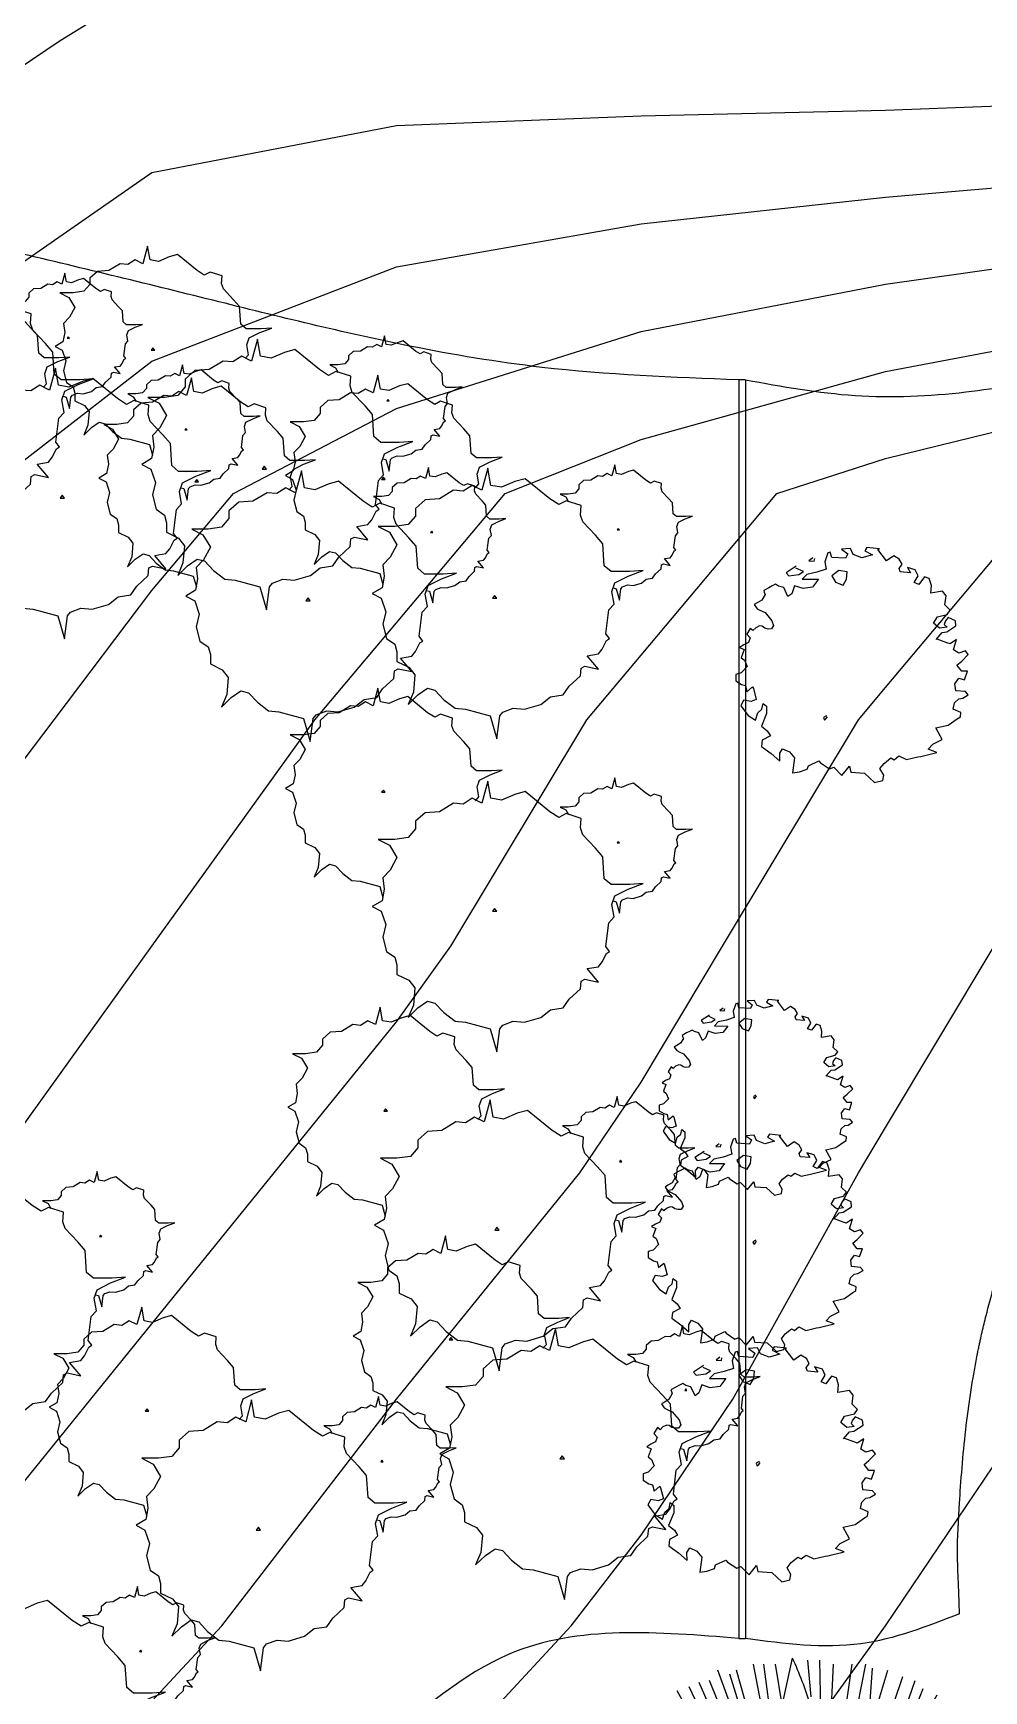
# Model space of a CAD drawing. Header units: millimetres. Extents: x 2699056 to 8562313, y 3604254 to 5198898.
# Drawn here: x 6880043 to 6901004, y 5012593 to 5049121 of the extents above; entities that cross this region are included whole.
import ezdxf

# ---------------------------------------------------------------- set-up
doc = ezdxf.new("R2010")
doc.units = ezdxf.units.MM
doc.header["$LTSCALE"] = 10
doc.header["$MEASUREMENT"] = 0
doc.layers.add('contour', color=254, linetype='Continuous')
doc.layers.add('zelen', color=69, linetype='Continuous')

# ---------------------------------------------------------------- blocks, each defined once
blk = doc.blocks.new('contour')
at = {"color": 9, "true_color": 0xc7c8ca}
for points in [[(296848, 121488), (302240, 121488), (304936, 123706), (307632, 126202), (310329, 128697), (313025, 131192), (315182, 133688), (318417, 137431), (319615, 138678), (323809, 142172), (325607, 143669), (329201, 146391), (332572, 148660), (334594, 149908), (339986, 149908), (345378, 149373), (350770, 149059), (356163, 148982), (361555, 148799), (366947, 148660), (372339, 148541), (377732, 148422), (383124, 148295), (388516, 148173)], [(296848, 115943), (302240, 115943), (305610, 118715), (307632, 120379), (311677, 123706), (313025, 124954), (316620, 128697), (318417, 130836), (320813, 133688), (323809, 136807), (325427, 138678), (329201, 141854), (331598, 143669), (334594, 145749), (339986, 146788), (345378, 146996), (350770, 147124), (356163, 147329), (361555, 147377), (366947, 147412), (372339, 147353), (377732, 147234), (383124, 147078), (388516, 146956)], [(296848, 110397), (302240, 110397), (306862, 113725), (307632, 114348), (313025, 118715), (317818, 123706), (318417, 124330), (322611, 128697), (323809, 130123), (326805, 133688), (329201, 136540), (330819, 138678), (334594, 141590), (339986, 143669), (345378, 144620), (350770, 145205), (356163, 145665), (361555, 145951), (366947, 146165), (372339, 146165), (377732, 146046), (383124, 145860), (388516, 145739)], [(308403, 108734), (313025, 112477), (314373, 113725), (318417, 117468), (319765, 118715), (323809, 122993), (324483, 123706), (328602, 128697), (329201, 129410), (332437, 133688), (334594, 136540), (336391, 138678), (339986, 140550), (345378, 142243), (350770, 143285), (353467, 143669), (356163, 144002), (361555, 144525), (366947, 144917), (372339, 144976), (377732, 144857), (383124, 144643), (388516, 144521)], [(318417, 110873), (321498, 113725), (323809, 115863), (326505, 118715), (329201, 121567), (330999, 123706), (334594, 128697), (338189, 133688), (339986, 135827), (342382, 138678), (345378, 139867), (350770, 141366), (356163, 142381), (361555, 143115), (366947, 143669), (372339, 143788), (377732, 143669), (383124, 143432), (388516, 143304)], [(323809, 108734), (329201, 113725), (333246, 118715), (334594, 120379), (337290, 123706), (339986, 127033), (341184, 128697), (344180, 133688), (345378, 135114), (348374, 138678), (350770, 139446), (356163, 140771), (361555, 141728), (366947, 142452), (372339, 142600), (377732, 142452), (383124, 142243), (388516, 142087)], [(334594, 112061), (336134, 113725), (339986, 118715), (344030, 123706), (345378, 125702), (347176, 128697), (350171, 133688), (350770, 134401), (354365, 138678), (356163, 139161), (361555, 140342), (366947, 141235), (372339, 141411), (377732, 141235), (383124, 141055), (388516, 140869)], [(335942, 73798), (335942, 78789), (335672, 83780), (335672, 88771), (335672, 93762), (335492, 98752), (335492, 103743), (339216, 108734), (339986, 109566), (343838, 113725), (345378, 115721), (347400, 118715), (350171, 123706), (350770, 124704), (353167, 128697), (355623, 133688), (356163, 134311), (360357, 138678), (361555, 138956), (366947, 140017), (372339, 140223), (377732, 140017), (383124, 139867), (388516, 139652)], [(350770, 73798), (349422, 78789), (347535, 83780), (346457, 88771), (345378, 93762), (344479, 98752), (343838, 103743), (345378, 106238), (347176, 108734), (350770, 113725), (354141, 118715), (356163, 122458), (356837, 123706), (359158, 128697), (361555, 133688), (366348, 138678), (366947, 138800)]]:
    blk.add_lwpolyline(points, dxfattribs=at)
blk = doc.blocks.new('K12-2')
at = {"linetype": 'Continuous'}
for p, q in [((37.2, 242.9), (32.8, 236)), ((63.4, 239.9), (37.2, 242.9)), ((-75.8, 221.1), (-83.8, 215.1)), ((-83.8, 215.1), (-72.9, 214.1)), ((-72.9, 214.1), (-71.7, 220.1)), ((-44.2, 231.8), (-50.5, 213.2)), ((-50.5, 213.2), (-47.9, 197.6)), ((-39.4, 233.2), (-44.2, 231.8)), ((-36.4, 222.2), (-39.4, 233.2)), ((-7.3, 220.3), (-36.4, 222.2)), ((2.7, 240.4), (-16, 239.4)), ((-16, 239.4), (-2.9, 229.8)), ((-2.9, 229.8), (-7.3, 220.3)), ((8.5, 228.4), (2.7, 240.4)), ((26.9, 221), (8.5, 228.4)), ((49, 227.3), (26.9, 221)), ((32.8, 236), (49, 227.3)), ((60, 238.5), (63.4, 239.9)), ((78.2, 215.1), (60, 238.5)), ((93.3, 225.4), (78.2, 215.1)), ((104.7, 218.1), (93.3, 225.4)), ((104.4, 199), (110.7, 207.7)), ((110.7, 207.7), (104.7, 218.1)), ((-110.2, 203.6), (-131.2, 190.2)), ((-131.2, 190.2), (-125.8, 183.5)), ((-125.8, 183.5), (-105.1, 186.5)), ((-111, 199.8), (-111, 199.8)), ((-95.4, 192.9), (-111, 199.8)), ((-105.1, 186.5), (-95.4, 192.9)), ((-88.1, 186.5), (-97.6, 176.8)), ((-97.6, 176.8), (-63.8, 176.4)), ((-67.3, 191.3), (-88.1, 186.5)), ((-63.8, 176.4), (-76.3, 160)), ((-47.9, 197.6), (-67.3, 191.3)), ((-21.4, 194.8), (-36.4, 183.8)), ((-36.4, 183.8), (-28.2, 170.2)), ((-3.9, 191.8), (-21.4, 194.8)), ((-12.6, 163.9), (-5.4, 176.8)), ((-5.4, 176.8), (-3.9, 191.8)), ((106.8, 191.8), (104.4, 199)), ((128.2, 190), (106.8, 191.8)), ((138, 196), (121.7, 200.8)), ((121.7, 200.8), (128.2, 190)), ((135.7, 169.7), (144, 183.5)), ((144, 183.5), (138, 196)), ((157.2, 181.4), (145.4, 165.6)), ((167.4, 177.8), (157.2, 181.4)), ((171.9, 163.7), (167.4, 177.8)), ((-175.4, 145), (-182.4, 133.1)), ((-167.8, 158.9), (-178.2, 152.9)), ((-178.2, 152.9), (-177.3, 149.7)), ((-177.3, 149.7), (-175.4, 145)), ((-160.5, 162.6), (-167.8, 158.9)), ((-153.5, 166), (-160.5, 162.6)), ((-147.4, 162.3), (-153.5, 166)), ((-136.5, 159.1), (-147.4, 162.3)), ((-127.8, 140.5), (-136.5, 159.1)), ((-119.9, 146.4), (-127.8, 140.5)), ((-113.7, 163.2), (-119.9, 146.4)), ((-96.1, 157.5), (-113.7, 163.2)), ((-76.3, 160), (-96.1, 157.5)), ((-28.2, 170.2), (-12.6, 163.9)), ((145.4, 165.6), (135.7, 169.7)), ((170.3, 147.4), (171.9, 163.7)), ((194.8, 151.5), (170.3, 147.4)), ((202.5, 141.9), (194.8, 151.5)), ((200.1, 122.9), (202.5, 141.9)), ((-191.6, 127.6), (-198.2, 123.6)), ((-198.2, 123.6), (-192.1, 115.1)), ((-192.1, 115.1), (-186.3, 111.9)), ((-182.4, 133.1), (-191.6, 127.6)), ((-186.3, 111.9), (-175.4, 106.9)), ((-175.4, 106.9), (-161.2, 90.2)), ((211.3, 112.1), (200.1, 122.9)), ((204.7, 103.2), (211.3, 112.1)), ((-206.4, 74.1), (-213.7, 61.9)), ((-200.8, 69.6), (-206.4, 74.1)), ((-195, 75.5), (-200.8, 69.6)), ((-186.7, 79.2), (-195, 75.5)), ((-181.6, 78.5), (-186.7, 79.2)), ((-176.1, 74.4), (-181.6, 78.5)), ((-169, 72.7), (-176.1, 74.4)), ((-162.2, 73), (-169, 72.7)), ((-157.4, 80.3), (-162.2, 73)), ((-161.2, 90.2), (-157.4, 80.3)), ((176.5, 84.7), (184.3, 97.8)), ((188.7, 74.2), (176.5, 84.7)), ((184.3, 97.8), (204.7, 103.2)), ((204.5, 76.7), (188.7, 74.2)), ((200.9, 89.6), (198.2, 82.4)), ((198.2, 82.4), (204.5, 76.7)), ((206.5, 96.9), (200.9, 89.6)), ((203.8, 66.6), (222.9, 79)), ((222, 90), (206.5, 96.9)), ((222.9, 79), (222, 90)), ((-220, 39.8), (-228.5, 34.3)), ((-210.1, 44.4), (-220, 39.8)), ((-213.7, 61.9), (-206.6, 54.3)), ((-206.6, 54.3), (-210.1, 44.4)), ((181.9, 50.9), (194.6, 65.4)), ((183.9, 51.6), (181.9, 50.9)), ((204, 44.2), (183.9, 51.6)), ((194.6, 65.4), (203.8, 66.6)), ((210.8, 41.9), (204, 44.2)), ((224.6, 50.9), (210.8, 41.9)), ((218.3, 29.3), (224.6, 50.9)), ((-228.5, 34.3), (-219.3, 29.9)), ((-219.3, 29.9), (-225.6, 12.9)), ((-225.6, 12.9), (-218.6, 7.6)), ((-218.6, 7.6), (-213, -5.8)), ((6.3, 3.5), (0, 0)), ((0, 0), (2, -5.3)), ((5.1, -2.8), (8, 1.4)), ((229, 22.6), (218.3, 29.3)), ((225.2, -3), (235.1, 5.3)), ((242.8, 27), (229, 22.6)), ((235.1, 5.3), (248.9, 19.4)), ((248.9, 19.4), (242.8, 27)), ((-236.1, -22.1), (-236.3, -35.7)), ((-225.4, -18.7), (-236.1, -22.1)), ((-213, -5.8), (-225.4, -18.7)), ((2, -5.3), (5.1, -2.8)), ((220.7, -41.4), (229, -30.1)), ((235.1, -15.6), (225.2, -3)), ((229, -30.1), (240.7, -33.2)), ((247, -15.6), (235.1, -15.6)), ((240.7, -33.2), (247, -15.6)), ((-236.3, -35.7), (-224.6, -42.8)), ((-224.6, -42.8), (-216.4, -45.4)), ((-216.4, -45.4), (-213.2, -58.2)), ((-213.2, -58.2), (-201.3, -48.3)), ((-201.3, -48.3), (-199.7, -51.6)), ((-199.7, -51.6), (-193.8, -74.2)), ((222.5, -56), (220.7, -41.4)), ((242.9, -58), (222.5, -56)), ((237.1, -71.8), (248.7, -64.5)), ((248.7, -64.5), (242.9, -58)), ((-220.3, -75.8), (-226.3, -87.3)), ((-226.3, -87.3), (-211, -107.5)), ((-204.7, -78.3), (-220.3, -75.8)), ((-193.8, -74.2), (-204.7, -78.3)), ((-195.5, -117.2), (-190.7, -102)), ((-190.7, -102), (-182.1, -94.6)), ((-172.2, -103.4), (-183.1, -130.3)), ((-182.1, -94.6), (-179.7, -82.4)), ((-179.7, -82.4), (-172.2, -88.4)), ((-172.2, -88.4), (-172.2, -103.4)), ((217.3, -94.4), (220, -81.1)), ((233.4, -101.5), (217.3, -94.4)), ((220, -81.1), (228.8, -72.8)), ((228.8, -72.8), (237.1, -71.8)), ((232.4, -110.3), (233.4, -101.5)), ((-211, -107.5), (-195.5, -117.2)), ((-183.1, -130.3), (-170.9, -139.7)), ((181.4, -133.6), (206.7, -128)), ((194.5, -158), (181.4, -133.6)), ((206.7, -128), (225.9, -114.4)), ((225.9, -114.4), (232.4, -110.3)), ((-181.2, -159.5), (-182.9, -172.4)), ((-182.9, -172.4), (-162.4, -187.2)), ((-164.2, -150.3), (-181.2, -159.5)), ((-170.9, -139.7), (-164.2, -150.3)), ((165.1, -178.2), (175.1, -167.4)), ((175.1, -167.4), (194.5, -158)), ((-162.4, -187.2), (-144.5, -203.3)), ((-144.7, -186.7), (-138.7, -177)), ((-144.5, -203.3), (-144.7, -186.7)), ((-138.7, -177), (-124.3, -183.3)), ((-124.3, -183.3), (-113.9, -196.4)), ((-113.9, -196.4), (-118.2, -227.7)), ((-85, -212.5), (-63.4, -202.2)), ((-63.4, -202.2), (-60, -206.3)), ((-60, -206.3), (-40.6, -219.2)), ((64.3, -218.5), (72.9, -207.5)), ((72.9, -207.5), (86.9, -196)), ((86.9, -196), (93.8, -199.9)), ((93.8, -199.9), (104, -192)), ((104, -192), (119.8, -199.8)), ((119.8, -199.8), (143.5, -194.3)), ((143.5, -194.3), (149.6, -193.4)), ((149.6, -193.4), (183.1, -184.9)), ((183.1, -184.9), (165.1, -178.2)), ((-118.2, -227.7), (-103.4, -225.6)), ((-103.4, -225.6), (-87.6, -219.7)), ((-87.6, -219.7), (-85, -212.5)), ((-40.6, -219.2), (-32.1, -215.5)), ((-32.1, -215.5), (-15, -233)), ((-15, -233), (0.7, -213.7)), ((0.7, -213.7), (3.4, -226.1)), ((3.4, -226.1), (32.3, -227.9)), ((32.3, -227.9), (53.2, -247.3)), ((72.2, -232.3), (64.3, -218.5)), ((70.2, -243.2), (72.2, -232.3)), ((53.2, -247.3), (70.2, -243.2))]:
    blk.add_line(p, q, dxfattribs=at)
blk = doc.blocks.new('Clump of Trees or Bushes - plan')
for points in [[(-10.993, 56.487), (-9.228, 58.426), (-10.144, 63.512), (-8.923, 67.033), (-3.43, 69.772), (2.673, 72.119), (-2.82, 71.728), (-10.449, 71.728), (-13.195, 74.075), (-13.806, 83.073), (-16.857, 86.594), (-22.045, 92.071), (-22.961, 94.81), (-22.656, 98.722), (-28.759, 100.678), (-31.811, 99.113), (-35.472, 101.461), (-45.543, 109.676), (-49.815, 108.503), (-55.308, 106.155), (-59.58, 106.938), (-60.801, 113.98), (-63.242, 104.982), (-67.209, 106.938), (-70.872, 104.59), (-74.839, 104.982), (-80.637, 101.461), (-86.435, 101.069), (-90.402, 97.548), (-90.402, 94.419), (-93.454, 90.898), (-98.947, 90.115), (-105.66, 90.115), (-101.083, 87.768), (-98.031, 82.682), (-100.778, 77.596), (-103.829, 74.466), (-103.219, 69.772), (-104.134, 65.077), (-108.102, 62.73), (-104.439, 60.774), (-102.609, 55.297), (-103.829, 50.211), (-102.303, 44.342), (-98.947, 41.995), (-98.031, 38.865), (-98.031, 34.953), (-93.148, 32.606), (-90.707, 29.476), (-91.317, 22.434), (-93.454, 17.348), (-89.487, 21.26), (-85.519, 23.999), (-82.468, 23.216), (-78.806, 19.304), (-74.228, 15.783), (-69.956, 15.392), (-59.886, 12.653), (-58.254, 7.074)], [(59.448, 5.262), (60.936, 4.858), (62.652, -1.011), (63.415, 4.858), (64.178, 5.836), (66.848, 6.814), (69.709, 6.569), (73.905, 7.792), (76.385, 9.748), (79.627, 10.237), (81.153, 12.438), (84.014, 15.127), (84.205, 17.084), (85.158, 17.573), (88.591, 16.839), (85.73, 20.262), (88.591, 20.751), (89.545, 21.974), (90.689, 24.174), (91.452, 24.663), (90.499, 25.886), (91.261, 31.999), (92.596, 33.466), (92.024, 36.645), (92.787, 38.845), (96.22, 40.557), (100.035, 42.024), (96.602, 41.779), (91.834, 41.779), (90.117, 43.246), (89.736, 48.871), (87.828, 51.071), (84.586, 54.494), (84.014, 56.206), (84.205, 58.651), (80.39, 59.873), (78.483, 58.895), (76.194, 60.362), (69.9, 65.497), (67.23, 64.764), (63.797, 63.297), (61.126, 63.786), (60.364, 68.187), (58.838, 62.563), (56.358, 63.786), (54.07, 62.319), (51.59, 62.563), (47.966, 60.362), (44.343, 60.118), (41.863, 57.917), (41.863, 55.961), (39.956, 53.761), (36.523, 53.272), (32.327, 53.272), (35.187, 51.805), (36.641, 49.381)]]:
    blk.add_lwpolyline(points)
for points in [[(-4.577, 66.508), (-7.629, 55.261), (-12.588, 57.706), (-17.166, 54.772), (-22.125, 55.261), (-29.372, 50.86), (-36.62, 50.371), (-41.579, 45.969), (-41.579, 42.057), (-45.393, 37.656), (-52.259, 36.678), (-60.651, 36.678), (-54.93, 33.743), (-51.115, 27.386), (-54.548, 21.029), (-58.363, 17.116), (-57.6, 11.248), (-58.744, 5.38), (-63.703, 2.446), (-59.126, 0), (-56.837, -6.846), (-58.363, -13.203), (-56.455, -20.539), (-52.259, -23.473), (-51.115, -27.385), (-51.115, -32.275), (-45.012, -35.21), (-41.96, -39.122), (-42.723, -47.924), (-45.393, -54.282), (-40.434, -49.391), (-35.475, -45.968), (-31.661, -46.946), (-27.083, -51.837), (-21.362, -56.238), (-16.021, -56.727), (-3.433, -60.15), (0, -71.887), (1.526, -60.15), (3.052, -58.194), (8.392, -56.238), (14.114, -56.727), (22.506, -54.282), (27.465, -50.369), (33.949, -49.391), (37.001, -44.99), (42.723, -39.611), (43.104, -35.699), (45.012, -34.721), (51.878, -36.188), (46.156, -29.341), (51.878, -28.363), (53.785, -25.918), (56.074, -21.517), (57.6, -20.539), (55.692, -18.094), (57.218, -5.868), (59.888, -2.934), (58.744, 3.424), (60.27, 7.825), (67.136, 11.248), (74.765, 14.182), (67.899, 13.693), (58.363, 13.693), (54.93, 16.627), (54.167, 27.875), (50.352, 32.276), (43.867, 39.123), (42.723, 42.546), (43.104, 47.436), (35.475, 49.882), (31.661, 47.925), (27.083, 50.86), (14.495, 61.129), (9.155, 59.662), (2.289, 56.728), (-3.052, 57.706)], [(-58.055, 61.947), (-58.97, 60.774), (-57.139, 60.774)], [(62.08, 35.667), (61.508, 34.933), (62.652, 34.933)], [(-1.144, 1.468), (-2.289, 0), (0, 0)]]:
    blk.add_lwpolyline(points, close=True)
blk = doc.blocks.new('T12')
for p, q in [((-0.1347, 0.5457), (-0.2532, 1.1696)), ((-0.1641, 0.8312), (-0.2091, 1.1696)), ((-0.1268, 0.9828), (-0.1572, 1.1696)), ((-0.0015, 1.0262), (-0.0162, 1.1872)), ((0.0435, 0.8042), (0.0357, 1.1872)), ((0.0435, 0.2249), (0.1767, 1.1696)), ((0.066, 0.5457), (0.0954, 1.1696)), ((0.0876, 0.4035), (0.2364, 1.1696)), ((-0.1494, 0.306), (-0.4911, 1.0897)), ((-0.0231, 0.0475), (-0.446, 1.0979)), ((-0.1494, 0.4305), (-0.4088, 1.1426)), ((-0.0975, 0.2966), (-0.3569, 1.1249)), ((-0.1425, 0.4928), (-0.3276, 1.1426)), ((0.021, 0.1098), (0.3324, 1.1426)), ((0.1179, 0.2966), (0.3989, 1.1155)), ((0.2511, 0.9463), (0.2658, 1.152)), ((0.2589, 0.5375), (0.4518, 1.0979)), ((-0.2982, 0.5375), (-0.587, 1.0533)), ((-0.1425, 0.2519), (-0.5351, 1.0709)), ((0.3324, 0.6702), (0.488, 1.0627)), ((0.3843, 0.7513), (0.5478, 1.0356)), ((-0.2835, 0.4834), (-0.6389, 0.9828)), ((0.4959, 0.8312), (0.5997, 1.0004)), ((-0.4764, 0.7149), (-0.6683, 0.9287)), ((0.6222, 0.7243), (0.7485, 0.8841)), ((0.629, 0.7948), (0.7181, 0.9205)), ((-0.6683, 0.6173), (-0.8465, 0.8394)), ((-0.6908, 0.7149), (-0.8024, 0.8488)), ((0.5331, 0.5633), (0.8151, 0.8394)), ((-0.3873, 0.3142), (-0.9356, 0.7419)), ((-0.6017, 0.5375), (-0.8612, 0.7948)), ((0.1023, 0.0921), (0.867, 0.7948)), ((0.2589, 0.2167), (0.911, 0.7325)), ((-0.3276, 0.2249), (-0.9806, 0.689)), ((0.0288, 0.0205), (0.9629, 0.6526)), ((-0.0681, 0.0557), (-1.01, 0.6173)), ((0.488, 0.2613), (0.9776, 0.6256)), ((0.5771, 0.2966), (1.0226, 0.5997)), ((-0.5949, 0.2613), (-1.0697, 0.5281)), ((-0.4911, 0.2519), (-1.0325, 0.5551)), ((-0.2316, 0.1192), (-1.0991, 0.4576)), ((0.3255, 0.1814), (1.0452, 0.501)), ((0.8219, 0.3412), (1.0373, 0.4388)), ((-0.2982, 0.1274), (-1.1138, 0.4035)), ((0.9414, 0.3412), (1.0745, 0.3859)), ((-0.6321, 0.1991), (-1.1363, 0.3412)), ((-1.0766, 0.2167), (-1.1657, 0.2343)), ((-0.7731, 0.2167), (-1.1588, 0.279)), ((0.9776, 0.1814), (1.1411, 0.2249)), ((0.7553, 0.1004), (1.1558, 0.1544)), ((-1.01, 0.0827), (-1.151, 0.1004)), ((0.6594, 0.0827), (1.1558, 0.1004)), ((-0.9356, 0.0557), (-1.1657, 0.0475)), ((-0.7055, -0.0148), (-1.151, 0.0028)), ((0.488, 0.0299), (1.1636, 0.0381)), ((-0.4911, -0.0148), (-1.1951, -0.1311)), ((-0.2757, -0.0324), (-1.1804, -0.2016)), ((-0.8024, -0.0324), (-1.1804, -0.0594)), ((-0.075, -0.0148), (-1.1432, -0.3003)), ((0.0357, -0.0418), (0.77, -0.8608)), ((0.1473, -0.0066), (1.1783, -0.05)), ((0.3774, -0.0594), (1.1783, -0.157)), ((-0.3423, -0.1311), (-1.0697, -0.4954)), ((-0.0906, -0.1217), (-0.7359, -0.9407)), ((-0.0231, -0.1123), (0.1023, -1.1639)), ((0.0063, -0.1311), (0.1767, -1.1545)), ((0.1473, -0.1311), (0.8366, -0.7985)), ((0.6369, -0.1393), (1.1558, -0.2192)), ((-0.446, -0.1664), (-1.1432, -0.345)), ((-0.3941, -0.157), (-1.106, -0.4155)), ((-0.0084, -0.157), (0.0357, -1.1545)), ((0.2217, -0.1664), (0.9189, -0.7362)), ((0.7407, -0.1758), (1.1039, -0.2815)), ((-0.0162, -0.2557), (-0.0015, -1.1545)), ((0.2658, -0.2192), (0.911, -0.8079)), ((0.9257, -0.2815), (1.0892, -0.3179)), ((-0.6389, -0.3356), (-1.0325, -0.54)), ((-0.2835, -0.3179), (-0.7574, -0.9148)), ((-0.1866, -0.2909), (-0.684, -0.9407)), ((-0.0309, -0.3262), (-0.0681, -1.1815)), ((0.2364, -0.3262), (0.7113, -0.9148)), ((0.5331, -0.345), (0.9629, -0.6916)), ((1.0001, -0.345), (1.0971, -0.3532)), ((-0.6987, -0.3884), (-1.0247, -0.594)), ((-0.3795, -0.3978), (-0.8171, -0.8337)), ((-0.3354, -0.3626), (-0.7574, -0.8702)), ((-0.2316, -0.3978), (-0.6242, -0.9947)), ((0.2736, -0.3708), (0.6437, -0.9853)), ((0.6516, -0.3802), (0.9776, -0.6469)), ((0.7632, -0.4155), (1.0226, -0.5846)), ((-0.261, -0.4695), (-0.5577, -1.0123)), ((0.1101, -0.4871), (0.2139, -1.1463)), ((0.9776, -0.4695), (1.0452, -0.513)), ((-0.7799, -0.6199), (-0.9062, -0.7456)), ((-0.684, -0.594), (-0.869, -0.7809)), ((-0.305, -0.6117), (-0.5126, -1.0394)), ((-0.0828, -0.6117), (-0.1719, -1.1369)), ((0.162, -0.6117), (0.2805, -1.1016)), ((-0.3197, -0.7186), (-0.4686, -1.0746)), ((-0.0681, -0.6645), (-0.1053, -1.1275)), ((0.2589, -0.8161), (0.3255, -1.1016)), ((0.4587, -0.8079), (0.5771, -1.0029)), ((-0.2091, -0.923), (-0.2463, -1.1463)), ((0.3177, -0.896), (0.3774, -1.057)), ((-0.3648, -0.9583), (-0.4539, -1.1016)), ((0.4734, -0.9501), (0.5037, -1.0394))]:
    blk.add_line(p, q)
for points in [[(-0.0139, 0.0114, -0.018232), (-0.0936, 0.2904, -0.024654), (-0.1347, 0.501, -0.00785), (-0.1671, 0.7541, -0.014321), (-0.1494, 0.8935), (-0.0828, 1.1954)], [(-0.0139, 0.0114, 0.025596), (0.0353, 0.3018, 0.037835), (0.0435, 0.501, 0.00676), (0.0332, 0.7157, 0.00961), (0.021, 0.8664, 0.051445), (-0.0045, 0.9904, 0.029602), (-0.0828, 1.1954)], [(-0.0136, 0.0111, 0.025596), (0.2089, 0.2041, 0.037835), (0.3418, 0.3528, 0.00676), (0.4702, 0.5252, 0.00961), (0.5565, 0.6493, 0.051445), (0.6155, 0.7612, 0.029602), (0.6853, 0.9694)], [(-0.0136, 0.0111, -0.018232), (0.102, 0.2772, -0.024654), (0.2041, 0.466, -0.00785), (0.3398, 0.682, -0.014321), (0.442, 0.7784), (0.6853, 0.9694)], [(-0.0128, 0.0121, 0.025596), (-0.1512, 0.2721, 0.037835), (-0.2664, 0.4348, 0.00676), (-0.4058, 0.5985, 0.00961), (-0.5075, 0.7104, 0.051445), (-0.6034, 0.7929, 0.029602), (-0.7907, 0.9074)], [(-0.0128, 0.0121, -0.018232), (-0.2463, 0.1843, -0.024654), (-0.4075, 0.326, -0.00785), (-0.5878, 0.5065, -0.014321), (-0.6589, 0.6277), (-0.7907, 0.9074)], [(-0.0048, 0.0132, -0.018232), (0.2536, 0.1453, -0.024654), (0.4524, 0.2262, -0.00785), (0.6944, 0.3069, -0.014321), (0.8346, 0.3164), (1.1437, 0.3094)], [(-0.0048, 0.0132, 0.025596), (0.2897, 0.021, 0.037835), (0.4868, 0.0514, 0.00676), (0.6954, 0.103, 0.00961), (0.841, 0.144, 0.051445), (0.9576, 0.193, 0.029602), (1.1437, 0.3094)], [(-0.0214, 0.0136, 0.025596), (-0.2976, 0.116, 0.037835), (-0.4919, 0.161, 0.00676), (-0.7048, 0.1908, 0.00961), (-0.8552, 0.2068, 0.051445), (-0.9817, 0.2048, 0.029602), (-1.1977, 0.1659)], [(-0.0214, 0.0136, -0.018232), (-0.3104, -0.0129, -0.024654), (-0.525, -0.0141, -0.00785), (-0.7797, 0.0011, -0.014321), (-0.9134, 0.0444), (-1.1977, 0.1659)], [(0.0001, 0.0131, 0.025596), (-0.1492, -0.2408, 0.037835), (-0.2276, -0.4241, 0.00676), (-0.2943, -0.6285, 0.00961), (-0.3364, -0.7737, 0.051445), (-0.3567, -0.8986, 0.029602), (-0.3564, -1.1181)], [(0.0001, 0.0131, -0.018232), (-0.0246, -0.276, -0.024654), (-0.0611, -0.4875, -0.00785), (-0.1207, -0.7355, -0.014321), (-0.1868, -0.8595), (-0.3564, -1.1181)], [(-0.014, 0.005, 0.025596), (0.0455, -0.2835, 0.037835), (0.1101, -0.4721, 0.00676), (0.1976, -0.6685, 0.00961), (0.2637, -0.8045, 0.051445), (0.3324, -0.9107, 0.029602), (0.4797, -1.0734)], [(-0.014, 0.005, -0.018232), (0.1615, -0.2261, -0.024654), (0.2762, -0.4075, -0.00785), (0.3982, -0.6315, -0.014321), (0.4322, -0.7679), (0.4797, -1.0734)], [(-0.0028, 0.0018, 0.025596), (0.2362, -0.1704, 0.037835), (0.4114, -0.2657, 0.00676), (0.6086, -0.3511, 0.00961), (0.7493, -0.4066, 0.051445), (0.8718, -0.4383, 0.029602), (1.0904, -0.4585)], [(-0.0028, 0.0018, -0.018232), (0.2828, -0.0497, -0.024654), (0.49, -0.1057, -0.00785), (0.7314, -0.1882, -0.014321), (0.8487, -0.2656), (1.0904, -0.4585)], [(0, -0.0051, 0.025596), (-0.2733, -0.115, 0.037835), (-0.4474, -0.2123, 0.00676), (-0.625, -0.3334, 0.00961), (-0.747, -0.4226, 0.051445), (-0.8393, -0.5092, 0.029602), (-0.9731, -0.6832)], [(0, -0.0051, -0.018232), (-0.1961, -0.2189, -0.024654), (-0.3542, -0.3641, -0.00785), (-0.5529, -0.5242, -0.014321), (-0.681, -0.5819), (-0.9731, -0.6832)]]:
    blk.add_lwpolyline(points, format="xyb")

msp = doc.modelspace()

# ---------------------------------------------------------------- linework, layer by layer
for p, q in [((6895600, 5041482), (6895600, 5013746)), ((6895750, 5041482), (6895600, 5041482)), ((6895750, 5041482), (6895750, 5013746)), ((6895750, 5040284), (6895750, 5040284)), ((6895600, 5013746), (6895750, 5013746))]:
    msp.add_line(p, q)
at = {"linetype": 'Continuous'}
for p, q in [((6897616, 5037686), (6897566, 5037671)), ((6897649, 5037570), (6897616, 5037686)), ((6898062, 5037762), (6897864, 5037751)), ((6897864, 5037751), (6898002, 5037650)), ((6898123, 5037635), (6898062, 5037762)), ((6898426, 5037788), (6898379, 5037715)), ((6898379, 5037715), (6898550, 5037624)), ((6898702, 5037757), (6898426, 5037788)), ((6898667, 5037742), (6898702, 5037757)), ((6898859, 5037495), (6898667, 5037742)), ((6896869, 5037374), (6896647, 5037232)), ((6896860, 5037333), (6896860, 5037333)), ((6897026, 5037260), (6896860, 5037333)), ((6897232, 5037559), (6897148, 5037495)), ((6897148, 5037495), (6897263, 5037484)), ((6897263, 5037484), (6897275, 5037547)), ((6897566, 5037671), (6897500, 5037475)), ((6897500, 5037475), (6897526, 5037310)), ((6897956, 5037549), (6897649, 5037570)), ((6898002, 5037650), (6897956, 5037549)), ((6898316, 5037557), (6898123, 5037635)), ((6898550, 5037624), (6898316, 5037557)), ((6899018, 5037603), (6898859, 5037495)), ((6899139, 5037527), (6899018, 5037603)), ((6899135, 5037325), (6899202, 5037417)), ((6899160, 5037249), (6899135, 5037325)), ((6899202, 5037417), (6899139, 5037527)), ((6899491, 5037294), (6899318, 5037344)), ((6899318, 5037344), (6899386, 5037230)), ((6896412, 5036976), (6896338, 5036941)), ((6896476, 5036937), (6896412, 5036976)), ((6896647, 5037232), (6896704, 5037161)), ((6896704, 5037161), (6896923, 5037193)), ((6896923, 5037193), (6897026, 5037260)), ((6897103, 5037193), (6897002, 5037090)), ((6897002, 5037090), (6897360, 5037086)), ((6897322, 5037243), (6897103, 5037193)), ((6897360, 5037086), (6897227, 5036913)), ((6897526, 5037310), (6897322, 5037243)), ((6897807, 5037280), (6897649, 5037165)), ((6897649, 5037165), (6897735, 5037021)), ((6897735, 5037021), (6897900, 5036954)), ((6897991, 5037249), (6897807, 5037280)), ((6897900, 5036954), (6897975, 5037090)), ((6897975, 5037090), (6897991, 5037249)), ((6899386, 5037230), (6899160, 5037249)), ((6899465, 5037015), (6899553, 5037161)), ((6899568, 5036972), (6899465, 5037015)), ((6899553, 5037161), (6899491, 5037294)), ((6899693, 5037139), (6899568, 5036972)), ((6899801, 5037101), (6899693, 5037139)), ((6899848, 5036952), (6899801, 5037101)), ((6896106, 5036629), (6896009, 5036571)), ((6896180, 5036754), (6896106, 5036629)), ((6896261, 5036902), (6896151, 5036838)), ((6896151, 5036838), (6896160, 5036804)), ((6896160, 5036804), (6896180, 5036754)), ((6896338, 5036941), (6896261, 5036902)), ((6896591, 5036903), (6896476, 5036937)), ((6896683, 5036707), (6896591, 5036903)), ((6896767, 5036769), (6896683, 5036707)), ((6896832, 5036946), (6896767, 5036769)), ((6897018, 5036887), (6896832, 5036946)), ((6897227, 5036913), (6897018, 5036887)), ((6899832, 5036780), (6899848, 5036952)), ((6900090, 5036823), (6899832, 5036780)), ((6900171, 5036722), (6900090, 5036823)), ((6900146, 5036521), (6900171, 5036722)), ((6896009, 5036571), (6895939, 5036528)), ((6895939, 5036528), (6896004, 5036439)), ((6896004, 5036439), (6896065, 5036405)), ((6896065, 5036405), (6896180, 5036353)), ((6896180, 5036353), (6896331, 5036175)), ((6899896, 5036117), (6899979, 5036256)), ((6899979, 5036256), (6900194, 5036313)), ((6900264, 5036407), (6900146, 5036521)), ((6900214, 5036246), (6900155, 5036170)), ((6900194, 5036313), (6900264, 5036407)), ((6900377, 5036173), (6900214, 5036246)), ((6895853, 5036005), (6895776, 5035877)), ((6895776, 5035877), (6895851, 5035796)), ((6895912, 5035959), (6895853, 5036005)), ((6895974, 5036020), (6895912, 5035959)), ((6896061, 5036060), (6895974, 5036020)), ((6896115, 5036052), (6896061, 5036060)), ((6896173, 5036009), (6896115, 5036052)), ((6896248, 5035990), (6896173, 5036009)), ((6896320, 5035994), (6896248, 5035990)), ((6896370, 5036071), (6896320, 5035994)), ((6896331, 5036175), (6896370, 5036071)), ((6900026, 5036007), (6899896, 5036117)), ((6899954, 5035761), (6900088, 5035914)), ((6900193, 5036033), (6900026, 5036007)), ((6900088, 5035914), (6900185, 5035927)), ((6900155, 5036170), (6900126, 5036093)), ((6900126, 5036093), (6900193, 5036033)), ((6900185, 5035927), (6900386, 5036058)), ((6900386, 5036058), (6900377, 5036173)), ((6895710, 5035643), (6895620, 5035585)), ((6895620, 5035585), (6895717, 5035539)), ((6895717, 5035539), (6895650, 5035359)), ((6895814, 5035692), (6895710, 5035643)), ((6895851, 5035796), (6895814, 5035692)), ((6899975, 5035768), (6899954, 5035761)), ((6900187, 5035690), (6899975, 5035768)), ((6900259, 5035666), (6900187, 5035690)), ((6900404, 5035761), (6900259, 5035666)), ((6900338, 5035533), (6900404, 5035761)), ((6900451, 5035462), (6900338, 5035533)), ((6900597, 5035509), (6900451, 5035462)), ((6900661, 5035429), (6900597, 5035509)), ((6895650, 5035359), (6895724, 5035303)), ((6895783, 5035162), (6895652, 5035025)), ((6895724, 5035303), (6895783, 5035162)), ((6900412, 5035191), (6900516, 5035279)), ((6900516, 5035059), (6900412, 5035191)), ((6900516, 5035279), (6900661, 5035429)), ((6895539, 5034990), (6895537, 5034846)), ((6895537, 5034846), (6895661, 5034771)), ((6895652, 5035025), (6895539, 5034990)), ((6895661, 5034771), (6895747, 5034743)), ((6900363, 5034786), (6900451, 5034906)), ((6900383, 5034631), (6900363, 5034786)), ((6900451, 5034906), (6900575, 5034872)), ((6900641, 5035059), (6900516, 5035059)), ((6900575, 5034872), (6900641, 5035059)), ((6895706, 5034422), (6895643, 5034301)), ((6895871, 5034396), (6895706, 5034422)), ((6895747, 5034743), (6895781, 5034609)), ((6895781, 5034609), (6895907, 5034714)), ((6895986, 5034439), (6895871, 5034396)), ((6895907, 5034714), (6895923, 5034678)), ((6895923, 5034678), (6895986, 5034439)), ((6900356, 5034366), (6900449, 5034454)), ((6900598, 5034611), (6900383, 5034631)), ((6900449, 5034454), (6900537, 5034465)), ((6900537, 5034465), (6900659, 5034542)), ((6900659, 5034542), (6900598, 5034611)), ((6895643, 5034301), (6895805, 5034088)), ((6895805, 5034088), (6895968, 5033985)), ((6895968, 5033985), (6896018, 5034146)), ((6896018, 5034146), (6896110, 5034224)), ((6896214, 5034131), (6896099, 5033847)), ((6896110, 5034224), (6896135, 5034353)), ((6896135, 5034353), (6896214, 5034290)), ((6896214, 5034290), (6896214, 5034131)), ((6900327, 5034226), (6900356, 5034366)), ((6900498, 5034152), (6900327, 5034226)), ((6900419, 5034015), (6900487, 5034058)), ((6900487, 5034058), (6900498, 5034152)), ((6896099, 5033847), (6896228, 5033748)), ((6896228, 5033748), (6896298, 5033636)), ((6899948, 5033812), (6900216, 5033872)), ((6900087, 5033554), (6899948, 5033812)), ((6900216, 5033872), (6900419, 5034015)), ((6896119, 5033539), (6896101, 5033403)), ((6896101, 5033403), (6896318, 5033246)), ((6896298, 5033636), (6896119, 5033539)), ((6896505, 5033252), (6896568, 5033354)), ((6896568, 5033354), (6896720, 5033287)), ((6899776, 5033341), (6899882, 5033455)), ((6899966, 5033270), (6899776, 5033341)), ((6899882, 5033455), (6900087, 5033554)), ((6896318, 5033246), (6896507, 5033076)), ((6896507, 5033076), (6896505, 5033252)), ((6896720, 5033287), (6896830, 5033149)), ((6896830, 5033149), (6896785, 5032819)), ((6897108, 5032903), (6897135, 5032979)), ((6897135, 5032979), (6897363, 5033087)), ((6897363, 5033087), (6897399, 5033045)), ((6897399, 5033045), (6897604, 5032908)), ((6897604, 5032908), (6897693, 5032947)), ((6897693, 5032947), (6897875, 5032763)), ((6897875, 5032763), (6898040, 5032966)), ((6898040, 5032966), (6898069, 5032835)), ((6898711, 5032916), (6898803, 5033031)), ((6898803, 5033031), (6898950, 5033153)), ((6898950, 5033153), (6899024, 5033112)), ((6899024, 5033112), (6899132, 5033196)), ((6899132, 5033196), (6899298, 5033114)), ((6899298, 5033114), (6899548, 5033171)), ((6899548, 5033171), (6899613, 5033181)), ((6899613, 5033181), (6899966, 5033270)), ((6896785, 5032819), (6896941, 5032841)), ((6896941, 5032841), (6897108, 5032903)), ((6898069, 5032835), (6898374, 5032817)), ((6898374, 5032817), (6898595, 5032611)), ((6898595, 5032611), (6898774, 5032654)), ((6898796, 5032770), (6898711, 5032916)), ((6898774, 5032654), (6898796, 5032770))]:
    msp.add_line(p, q, dxfattribs=at)
msp.add_lwpolyline([(6897536, 5034079), (6897470, 5034042), (6897491, 5033986), (6897523, 5034012), (6897554, 5034057)], dxfattribs=at)
for points, knots in [([(6895600, 5041482), (6894149, 5041537), (6891712, 5041629), (6887840, 5042280), (6883956, 5043250), (6879011, 5044464), (6871395, 5046135), (6860699, 5049263), (6851796, 5050972), (6847022, 5051945)], [0, 0, 0, 0, 4350.331225, 7307.035646, 11757.963323, 16358.700806, 22581.2468, 35145.002511, 49758.642477, 49758.642477, 49758.642477, 49758.642477]), ([(6900468, 5014292), (6900415, 5015671), (6900419, 5015764), (6900426, 5015931), (6900429, 5016006), (6900435, 5016122), (6900437, 5016163), (6900441, 5016237), (6900442, 5016270), (6900446, 5016335), (6900447, 5016368), (6900453, 5016466), (6900456, 5016532), (6900468, 5016729), (6900476, 5016860), (6900503, 5017267), (6900525, 5017544), (6900577, 5018098), (6900607, 5018376), (6900678, 5018932), (6900718, 5019210), (6900775, 5019545), (6900785, 5019601), (6900814, 5019768), (6900836, 5019880), (6900863, 5020019), (6900869, 5020046), (6900878, 5020092), (6900882, 5020111), (6900889, 5020145), (6900892, 5020161), (6900899, 5020192), (6900902, 5020207), (6900912, 5020253), (6900918, 5020284), (6900939, 5020376), (6900952, 5020437), (6900994, 5020620), (6901024, 5020741), (6901106, 5021071), (6901162, 5021278), (6901277, 5021689), (6901337, 5021893), (6901459, 5022298), (6901522, 5022499), (6901648, 5022898), (6901712, 5023097), (6901840, 5023492), (6901903, 5023688), (6902029, 5024080), (6902091, 5024275), (6902155, 5024483), (6902160, 5024497), (6902167, 5024522), (6902171, 5024534), (6902178, 5024557), (6902182, 5024568), (6902192, 5024603), (6902199, 5024626), (6902221, 5024695), (6902235, 5024742), (6902277, 5024881), (6902306, 5024975), (6902386, 5025243), (6902438, 5025418), (6902544, 5025770), (6902598, 5025947), (6902708, 5026302), (6902765, 5026481), (6902882, 5026838), (6902943, 5027017), (6903070, 5027376), (6903136, 5027555), (6903275, 5027912), (6903349, 5028091), (6903504, 5028446), (6903587, 5028623), (6903693, 5028837), (6903712, 5028874), (6903739, 5028927), (6903746, 5028942), (6903761, 5028970), (6903767, 5028983), (6903788, 5029023), (6903803, 5029050), (6903846, 5029132), (6903875, 5029185), (6903964, 5029346), (6904025, 5029451), (6904149, 5029659), (6904212, 5029762), (6904367, 5030009), (6904461, 5030151), (6904651, 5030433), (6904747, 5030571), (6904942, 5030845), (6905041, 5030980), (6905238, 5031247), (6905338, 5031379), (6905536, 5031642), (6905635, 5031772), (6905833, 5032031), (6905931, 5032160), (6906125, 5032416), (6906221, 5032544), (6906328, 5032688), (6906340, 5032704), (6906359, 5032730), (6906366, 5032740), (6906389, 5032771), (6906404, 5032791), (6906434, 5032832), (6906449, 5032853), (6906494, 5032914), (6906524, 5032955), (6906614, 5033079), (6906674, 5033163), (6906856, 5033417), (6906977, 5033589), (6907221, 5033936), (6907344, 5034110), (6907591, 5034461), (6907715, 5034637), (6907968, 5034989), (6908095, 5035164), (6908356, 5035515), (6908488, 5035690), (6908759, 5036037), (6908897, 5036209), (6909181, 5036550), (6909327, 5036718), (6909602, 5037023), (6909731, 5037160), (6909995, 5037429), (6910131, 5037562), (6910410, 5037821), (6910554, 5037948), (6910850, 5038195), (6911002, 5038315), (6911172, 5038442), (6911186, 5038453), (6911210, 5038470), (6911220, 5038477), (6911238, 5038491), (6911247, 5038497), (6911264, 5038509), (6911272, 5038515), (6911298, 5038534), (6911315, 5038546), (6911366, 5038582), (6911400, 5038606), (6911503, 5038677), (6911572, 5038724), (6911749, 5038841), (6911857, 5038910), (6912074, 5039045), (6912183, 5039111), (6912399, 5039240), (6912507, 5039303), (6912721, 5039427), (6912827, 5039488), (6913038, 5039608), (6913143, 5039668), (6913349, 5039787), (6913451, 5039846), (6913651, 5039963), (6913750, 5040022), (6913943, 5040140), (6914038, 5040199), (6914224, 5040318), (6914314, 5040378), (6914490, 5040499), (6914575, 5040560), (6914741, 5040684), (6914821, 5040747), (6914961, 5040862), (6915022, 5040914), (6915139, 5041020), (6915196, 5041074), (6915306, 5041183), (6915358, 5041239), (6915420, 5041307), (6915430, 5041318), (6915461, 5041353), (6915481, 5041377), (6915511, 5041412), (6915521, 5041424), (6915537, 5041444), (6915542, 5041451), (6915554, 5041466), (6915560, 5041474), (6915566, 5041481), (6915567, 5041482), (6915567, 5041482)], [0, 0, 0, 0, 2562.523836, 2562.523836, 2783.053407, 2783.053407, 2904.339792, 2904.339792, 3000.442465, 3000.442465, 3096.545137, 3096.545137, 3288.750482, 3288.750482, 3673.161171, 3673.161171, 4476.589252, 4476.589252, 5280.017333, 5280.017333, 6083.445413, 6083.445413, 6244.797168, 6244.797168, 6567.500678, 6567.500678, 6645.604109, 6645.604109, 6700.570085, 6700.570085, 6745.117446, 6745.117446, 6789.664808, 6789.664808, 6878.75953, 6878.75953, 7056.948974, 7056.948974, 7413.327864, 7413.327864, 8031.863747, 8031.863747, 8650.39963, 8650.39963, 9268.935513, 9268.935513, 9887.471396, 9887.471396, 10506.00728, 10506.00728, 11124.543163, 11124.543163, 11168.363314, 11168.363314, 11205.023369, 11205.023369, 11241.683424, 11241.683424, 11315.003534, 11315.003534, 11461.643754, 11461.643754, 11754.924194, 11754.924194, 12297.185013, 12297.185013, 12839.445831, 12839.445831, 13381.706649, 13381.706649, 13923.967467, 13923.967467, 14466.228285, 14466.228285, 15008.489103, 15008.489103, 15550.749921, 15550.749921, 15667.157186, 15667.157186, 15714.188382, 15714.188382, 15753.836245, 15753.836245, 15838.514762, 15838.514762, 16007.871797, 16007.871797, 16346.585868, 16346.585868, 16685.299938, 16685.299938, 17168.436548, 17168.436548, 17651.573159, 17651.573159, 18134.709769, 18134.709769, 18617.84638, 18617.84638, 19100.98299, 19100.98299, 19584.119601, 19584.119601, 20067.256211, 20067.256211, 20127.500312, 20127.500312, 20166.122815, 20166.122815, 20243.36782, 20243.36782, 20320.612825, 20320.612825, 20475.102835, 20475.102835, 20784.082855, 20784.082855, 21413.510321, 21413.510321, 22042.937786, 22042.937786, 22672.365252, 22672.365252, 23301.792717, 23301.792717, 23931.220183, 23931.220183, 24560.647649, 24560.647649, 25190.075114, 25190.075114, 25716.893592, 25716.893592, 26243.71207, 26243.71207, 26770.530547, 26770.530547, 27297.349025, 27297.349025, 27344.583858, 27344.583858, 27376.867395, 27376.867395, 27405.164037, 27405.164037, 27433.460679, 27433.460679, 27490.053964, 27490.053964, 27603.240532, 27603.240532, 27829.613669, 27829.613669, 28185.323504, 28185.323504, 28541.03334, 28541.03334, 28896.743176, 28896.743176, 29252.453011, 29252.453011, 29608.162847, 29608.162847, 29963.872682, 29963.872682, 30319.582518, 30319.582518, 30675.292353, 30675.292353, 31031.002189, 31031.002189, 31386.712024, 31386.712024, 31742.42186, 31742.42186, 32030.950107, 32030.950107, 32319.478354, 32319.478354, 32608.006601, 32608.006601, 32666.983059, 32666.983059, 32784.935975, 32784.935975, 32845.575155, 32845.575155, 32881.830904, 32881.830904, 32918.086653, 32918.086653, 32918.927677, 32918.927677, 32918.927677, 32918.927677]), ([(6895600, 5013746), (6893826, 5013893), (6890826, 5014141), (6886709, 5010461), (6880705, 5006727), (6874866, 5000059), (6864244, 4995129), (6855082, 4992361), (6848508, 4990169), (6847022, 4989671)], [0, 0, 0, 0, 5058.501791, 8557.369829, 15881.718845, 26503.86908, 34486.732742, 50579.814726, 55280.085156, 55280.085156, 55280.085156, 55280.085156])]:
    msp.add_open_spline(points, degree=3, knots=knots)
for points in [[(6895750, 5041482), (6898165, 5041138), (6900609, 5041216), (6902692, 5041451), (6905637, 5041357), (6908127, 5041545), (6912901, 5041424), (6915567, 5041482), (6916794, 5041482), (6919183, 5041472), (6923307, 5042098), (6927807, 5041113), (6932610, 5041694), (6937210, 5041618), (6940445, 5041482), (6942461, 5041482), (6950193, 5041259), (6954183, 5041482), (6963188, 5041000), (6968425, 5041840), (6974502, 5041776), (6979858, 5041482)], [(6900468, 5014292), (6898291, 5013629), (6895750, 5013746)]]:
    msp.add_spline(points, degree=3)

# ---------------------------------------------------------------- block references
at = {"xscale": 5048.356903440827, "yscale": 5048.356903440827, "zscale": 5048.356903440827}
msp.add_blockref('T12', (6897206, 5007278), dxfattribs=at)
at = {"layer": 'contour', "lineweight": 5}
msp.add_blockref('contour', (6548068, 4900302), dxfattribs=at)
at = {"layer": 'zelen'}
for name, p, xscale, yscale, zscale in [('Clump of Trees or Bushes - plan', (6878142, 5040892), 43.11638107232748, 43.11638107232748, 43.11638107232748), ('Clump of Trees or Bushes - plan', (6885189, 5039514), 43.11638107232748, 43.11638107232748, 43.11638107232748), ('Clump of Trees or Bushes - plan', (6880735, 5038875), 43.11638107232748, 43.11638107232748, 43.11638107232748), ('Clump of Trees or Bushes - plan', (6886154, 5036612), 43.11638107232748, 43.11638107232748, 43.11638107232748), ('Clump of Trees or Bushes - plan', (6890268, 5036668), 43.11638107232748, 43.11638107232748, 43.11638107232748), ('Clump of Trees or Bushes - plan', (6890268, 5029772), 43.11638107232748, 43.11638107232748, 43.11638107232748), ('K12-2', (6895923, 5025691), 8.798345817565764, 8.798345817565764, 8.798345817565764), ('Clump of Trees or Bushes - plan', (6890318, 5022747), 43.11638107232748, 43.11638107232748, 43.11638107232748), ('Clump of Trees or Bushes - plan', (6878855, 5021095), 43.11638107232748, 43.11638107232748, 43.11638107232748), ('K12-2', (6895912, 5022487), 9.769345983366195, 9.769345983366195, 9.769345983366195), ('Clump of Trees or Bushes - plan', (6891757, 5017707), 43.11638107232748, 43.11638107232748, 43.11638107232748), ('Clump of Trees or Bushes - plan', (6885058, 5016136), 43.11638107232748, 43.11638107232748, 43.11638107232748), ('K12-2', (6895987, 5017610), 10.5608447569943, 10.5608447569943, 10.5608447569943), ('Clump of Trees or Bushes - plan', (6879738, 5011950), 43.11638107232748, 43.11638107232748, 43.11638107232748)]:
    msp.add_blockref(name, p, dxfattribs=dict(at, xscale=xscale, yscale=yscale, zscale=zscale))

doc.saveas('drawing.dxf')
